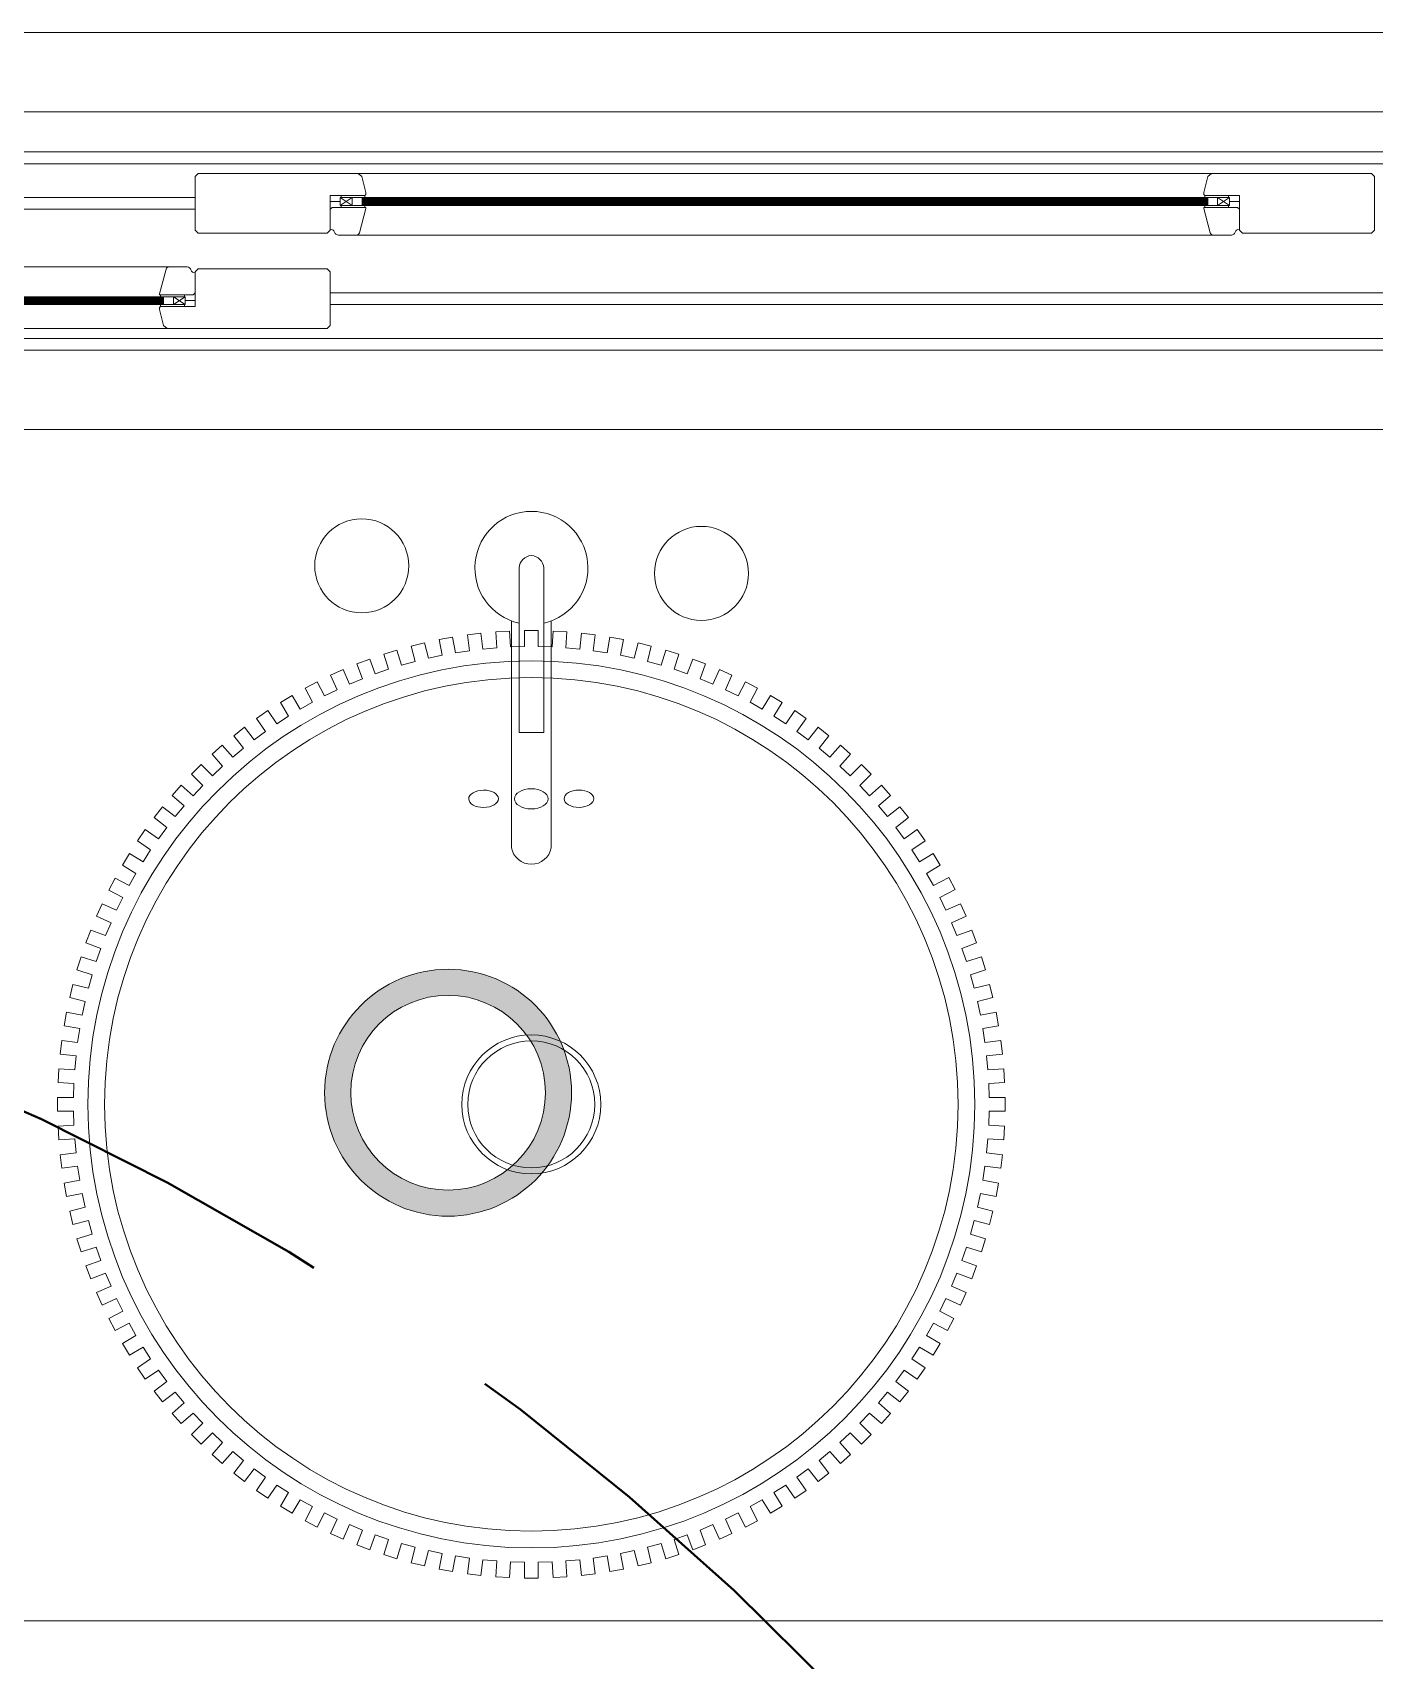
# Model space of a CAD drawing. Header units: metres. Extents: x 14 to 2416, y -346 to 476.
# Drawn here: x 141.311 to 141.987, y -132.748 to -131.928 of the extents above; entities that cross this region are included whole.
import ezdxf

# ---------------------------------------------------------------- set-up
doc = ezdxf.new("R2010")
doc.units = ezdxf.units.M
doc.linetypes.add('0', pattern=[0])
doc.linetypes.add('Dash Style-2', pattern=[0.694425, 0.48607, -0.208355])
doc.layers.get('0').update_dxf_attribs({"linetype": '0', "lineweight": 20})
for name, color, linetype, lineweight in [('A-ANNO-TEXT', 20, 'Continuous', 13), ('A-DOOR', 35, 'Continuous', 5), ('baños', 251, 'Continuous', 0), ('cristales', 131, 'Continuous', 0), ('E Tuberia Emp Piso', 24, 'Dash Style-2', 40), ('MAVA -LUMINARIAS', 1, 'Continuous', 18)]:
    doc.layers.add(name, color=color, linetype=linetype, lineweight=lineweight)
doc.layers.add('MAVA Luminarias', color=1, linetype='Continuous')
doc.styles.get("Standard").update_dxf_attribs({"font": 'arial.ttf', "height": 0.1875})

# ---------------------------------------------------------------- blocks, each defined once
blk = doc.blocks.new('PL BASE 2N NASAS 09')
at = {"layer": 'A-DOOR'}
for p, q in [((166.35758, -5.21173), (169.08757, -5.21172)), ((166.43158, -5.25169), (169.01358, -5.25169)), ((166.43158, -5.27177), (169.01358, -5.27177)), ((166.96358, -5.28427), (166.96508, -5.28277)), ((166.96358, -5.31127), (166.96358, -5.28427)), ((166.96508, -5.28277), (167.04571, -5.28277)), ((167.04571, -5.28277), (167.04757, -5.28422)), ((167.47544, -5.28277), (167.04571, -5.28277)), ((167.04757, -5.28422), (167.04958, -5.29227)), ((167.47358, -5.28422), (167.47158, -5.29227)), ((167.47544, -5.28277), (167.47358, -5.28422)), ((167.55608, -5.28277), (167.47544, -5.28277)), ((167.55758, -5.28427), (167.55608, -5.28277)), ((167.55758, -5.31127), (167.55758, -5.28427)), ((167.04908, -5.29377), (167.03158, -5.29377)), ((167.03158, -5.29377), (167.03158, -5.31127)), ((167.03158, -5.29677), (167.03658, -5.29677)), ((167.03158, -5.29677), (167.03658, -5.29677)), ((167.03658, -5.29477), (167.04258, -5.29877)), ((167.03658, -5.29877), (167.04258, -5.29477)), ((167.04958, -5.29327), (167.04908, -5.29377)), ((167.04958, -5.29227), (167.04958, -5.29327)), ((167.47158, -5.29227), (167.47158, -5.29327)), ((167.47158, -5.29327), (167.47208, -5.29377)), ((167.47208, -5.29377), (167.48958, -5.29377)), ((167.48458, -5.29477), (167.47858, -5.29877)), ((167.48458, -5.29877), (167.47858, -5.29477)), ((167.48958, -5.29677), (167.48458, -5.29677)), ((167.48958, -5.29677), (167.48458, -5.29677)), ((167.48958, -5.29377), (167.48958, -5.31127)), ((166.96508, -5.31277), (166.96358, -5.31127)), ((167.03008, -5.31277), (166.96508, -5.31277)), ((167.03158, -5.31127), (167.03008, -5.31277)), ((167.48958, -5.31127), (167.49108, -5.31277)), ((167.49108, -5.31277), (167.55608, -5.31277)), ((167.55608, -5.31277), (167.55758, -5.31127)), ((167.04481, -5.31377), (167.47634, -5.31377)), ((166.95034, -5.32977), (166.51881, -5.32977)), ((166.96358, -5.33227), (166.96508, -5.33077)), ((166.96358, -5.34977), (166.96358, -5.33227)), ((166.96508, -5.33077), (167.03008, -5.33077)), ((167.03158, -5.33227), (167.03008, -5.33077)), ((167.03158, -5.33227), (167.03158, -5.35927)), ((166.95858, -5.34877), (166.95258, -5.34477)), ((166.95858, -5.34477), (166.95258, -5.34877)), ((166.94558, -5.35027), (166.94608, -5.34977)), ((166.94558, -5.35127), (166.94558, -5.35027)), ((166.94758, -5.35931), (166.94558, -5.35127)), ((166.94608, -5.34977), (166.96358, -5.34977)), ((166.96358, -5.34677), (166.95858, -5.34677)), ((166.96358, -5.34677), (166.95858, -5.34677)), ((166.51971, -5.36077), (166.94944, -5.36077)), ((166.94944, -5.36077), (166.94758, -5.35931)), ((167.03008, -5.36077), (166.94944, -5.36077)), ((167.03158, -5.35927), (167.03008, -5.36077)), ((166.43158, -5.37177), (169.01358, -5.37177)), ((166.35758, -5.41173), (169.08757, -5.41172))]:
    blk.add_line(p, q, dxfattribs=at)
at = {"layer": 'A-DOOR', "color": 8}
for p, q in [((166.43158, -5.27777), (169.01358, -5.27777)), ((166.96358, -5.29477), (166.43158, -5.29477)), ((166.96358, -5.30077), (166.43158, -5.30077)), ((168.41358, -5.34277), (167.03158, -5.34277)), ((168.41358, -5.34877), (167.03158, -5.34877)), ((166.43158, -5.36577), (169.01358, -5.36577))]:
    blk.add_line(p, q, dxfattribs=at)
at = {"layer": 'A-DOOR'}
for points in [[(167.03158, -5.29677), (167.03658, -5.29677), (167.03658, -5.29677), (167.03158, -5.29677)], [(167.48458, -5.29477), (167.03658, -5.29477), (167.03658, -5.29877), (167.48458, -5.29877)], [(167.03658, -5.29477), (167.04258, -5.29477), (167.04258, -5.29877), (167.03658, -5.29877)], [(167.04908, -5.29377), (167.03708, -5.29377), (167.03708, -5.29477), (167.04908, -5.29477)], [(167.04258, -5.29477), (167.04758, -5.29477), (167.04758, -5.29877), (167.04258, -5.29877)], [(167.47208, -5.29377), (167.48408, -5.29377), (167.48408, -5.29477), (167.47208, -5.29477)], [(167.47858, -5.29477), (167.47358, -5.29477), (167.47358, -5.29877), (167.47858, -5.29877)], [(167.48458, -5.29477), (167.47858, -5.29477), (167.47858, -5.29877), (167.48458, -5.29877)], [(167.48958, -5.29677), (167.48458, -5.29677), (167.48458, -5.29677), (167.48958, -5.29677)], [(167.04908, -5.29877), (167.03708, -5.29877), (167.03708, -5.29977), (167.04908, -5.29977)], [(167.47208, -5.29877), (167.48408, -5.29877), (167.48408, -5.29977), (167.47208, -5.29977)], [(166.51058, -5.34877), (166.95858, -5.34877), (166.95858, -5.34477), (166.51058, -5.34477)], [(166.94608, -5.34477), (166.95808, -5.34477), (166.95808, -5.34377), (166.94608, -5.34377)], [(166.95258, -5.34877), (166.94758, -5.34877), (166.94758, -5.34477), (166.95258, -5.34477)], [(166.95858, -5.34877), (166.95258, -5.34877), (166.95258, -5.34477), (166.95858, -5.34477)], [(166.94608, -5.34977), (166.95808, -5.34977), (166.95808, -5.34877), (166.94608, -5.34877)], [(166.96358, -5.34677), (166.95858, -5.34677), (166.95858, -5.34677), (166.96358, -5.34677)]]:
    blk.add_lwpolyline(points, close=True, dxfattribs=at)
at = {"layer": 'A-DOOR', "color": 7}
for points in [[(167.48458, -5.29877), (167.03658, -5.29877), (167.03658, -5.29477), (167.48458, -5.29477)], [(166.51058, -5.34477), (166.95858, -5.34477), (166.95858, -5.34877), (166.51058, -5.34877)]]:
    blk.add_lwpolyline(points, close=True, dxfattribs=at)
at = {"layer": 'A-DOOR'}
for points in [[(167.03372, -5.31227, 0.341999), (167.03179, -5.31077), (167.03158, -5.31044), (167.03158, -5.30077), (167.03258, -5.29977), (167.04958, -5.29977), (167.04958, -5.30027), (167.04626, -5.31266, -0.339454), (167.04481, -5.31377), (167.03566, -5.31377, -0.341999)], [(167.48743, -5.31227, -0.341999), (167.48936, -5.31077), (167.48958, -5.31044), (167.48958, -5.30077), (167.48858, -5.29977), (167.47158, -5.29977), (167.47158, -5.30027), (167.47489, -5.31266, 0.339454), (167.47634, -5.31377), (167.48549, -5.31377, 0.341999)], [(166.96143, -5.33127, 0.341999), (166.96336, -5.33277), (166.96358, -5.3331), (166.96358, -5.34277), (166.96258, -5.34377), (166.94558, -5.34377), (166.94558, -5.34327), (166.94889, -5.33088, -0.339454), (166.95034, -5.32977), (166.95949, -5.32977, -0.341999)]]:
    blk.add_lwpolyline(points, format="xyb", close=True, dxfattribs=at)
at = {"layer": 'baños', "linetype": 'Continuous'}
blk.add_line((167.1391, -5.48141, 0.00005), (167.1391, -5.56428, 0.00043), dxfattribs=at)
at = {"layer": 'baños'}
for p, q in [((167.09322, -5.51629), (167.08646, -5.51753)), ((167.08646, -5.51753), (167.09322, -5.51629)), ((167.08646, -5.51753), (167.08791, -5.52541)), ((167.08791, -5.52541), (167.08646, -5.51753)), ((167.09466, -5.52417), (167.09322, -5.51629)), ((167.09322, -5.51629), (167.09466, -5.52417)), ((167.1075, -5.51433), (167.10068, -5.51515)), ((167.10068, -5.51515), (167.1075, -5.51433)), ((167.10068, -5.51515), (167.10165, -5.52311)), ((167.10165, -5.52311), (167.10068, -5.51515)), ((167.10847, -5.52228), (167.1075, -5.51433)), ((167.1075, -5.51433), (167.10847, -5.52228)), ((167.12188, -5.51323), (167.11502, -5.51364)), ((167.11502, -5.51364), (167.12188, -5.51323)), ((167.11502, -5.51364), (167.1155, -5.52164)), ((167.1155, -5.52164), (167.11502, -5.51364)), ((167.12236, -5.52122), (167.12188, -5.51323)), ((167.12188, -5.51323), (167.12236, -5.52122)), ((167.13629, -5.513), (167.12942, -5.513)), ((167.12942, -5.513), (167.12942, -5.52101)), ((167.12942, -5.52101), (167.12942, -5.513)), ((167.12942, -5.513), (167.13629, -5.513)), ((167.13629, -5.52101), (167.13629, -5.513)), ((167.13629, -5.513), (167.13629, -5.52101)), ((167.14384, -5.51323), (167.14335, -5.52122)), ((167.14335, -5.52122), (167.14384, -5.51323)), ((167.15069, -5.51364), (167.14384, -5.51323)), ((167.14384, -5.51323), (167.15069, -5.51364)), ((167.15021, -5.52164), (167.15069, -5.51364)), ((167.15069, -5.51364), (167.15021, -5.52164)), ((167.15821, -5.51433), (167.15725, -5.52228)), ((167.15725, -5.52228), (167.15821, -5.51433)), ((167.16503, -5.51515), (167.15821, -5.51433)), ((167.15821, -5.51433), (167.16503, -5.51515)), ((167.16406, -5.52311), (167.16503, -5.51515)), ((167.16503, -5.51515), (167.16406, -5.52311)), ((167.17249, -5.51629), (167.17105, -5.52417)), ((167.17105, -5.52417), (167.17249, -5.51629)), ((167.17925, -5.51753), (167.17249, -5.51629)), ((167.17249, -5.51629), (167.17925, -5.51753)), ((167.1778, -5.52541), (167.17925, -5.51753)), ((167.17925, -5.51753), (167.1778, -5.52541)), ((167.06514, -5.52278), (167.05859, -5.52483)), ((167.05859, -5.52483), (167.06514, -5.52278)), ((167.05859, -5.52483), (167.06097, -5.53247)), ((167.06097, -5.53247), (167.05859, -5.52483)), ((167.06752, -5.53043), (167.06514, -5.52278)), ((167.06514, -5.52278), (167.06752, -5.53043)), ((167.07908, -5.51911), (167.07241, -5.52075)), ((167.07241, -5.52075), (167.07908, -5.51911)), ((167.07241, -5.52075), (167.07433, -5.52853)), ((167.07433, -5.52853), (167.07241, -5.52075)), ((167.081, -5.52689), (167.07908, -5.51911)), ((167.07908, -5.51911), (167.081, -5.52689)), ((167.08791, -5.52541), (167.081, -5.52689)), ((167.081, -5.52689), (167.08791, -5.52541)), ((167.10165, -5.52311), (167.09466, -5.52417)), ((167.09466, -5.52417), (167.10165, -5.52311)), ((167.1155, -5.52164), (167.10847, -5.52228)), ((167.10847, -5.52228), (167.1155, -5.52164)), ((167.12942, -5.52101), (167.12236, -5.52122)), ((167.12236, -5.52122), (167.12942, -5.52101)), ((167.14335, -5.52122), (167.13629, -5.52101)), ((167.13629, -5.52101), (167.14335, -5.52122)), ((167.15725, -5.52228), (167.15021, -5.52164)), ((167.15021, -5.52164), (167.15725, -5.52228)), ((167.17105, -5.52417), (167.16406, -5.52311)), ((167.16406, -5.52311), (167.17105, -5.52417)), ((167.18471, -5.52689), (167.1778, -5.52541)), ((167.1778, -5.52541), (167.18471, -5.52689)), ((167.18663, -5.51911), (167.18471, -5.52689)), ((167.18471, -5.52689), (167.18663, -5.51911)), ((167.1933, -5.52075), (167.18663, -5.51911)), ((167.18663, -5.51911), (167.1933, -5.52075)), ((167.19138, -5.52853), (167.1933, -5.52075)), ((167.1933, -5.52075), (167.19138, -5.52853)), ((167.20057, -5.52278), (167.19819, -5.53043)), ((167.19819, -5.53043), (167.20057, -5.52278)), ((167.20713, -5.52483), (167.20057, -5.52278)), ((167.20057, -5.52278), (167.20713, -5.52483)), ((167.20474, -5.53247), (167.20713, -5.52483)), ((167.20713, -5.52483), (167.20474, -5.53247)), ((167.03805, -5.53261), (167.03179, -5.53543)), ((167.03179, -5.53543), (167.03805, -5.53261)), ((167.04134, -5.53992), (167.03805, -5.53261)), ((167.03805, -5.53261), (167.04134, -5.53992)), ((167.05145, -5.52729), (167.04503, -5.52972)), ((167.04503, -5.52972), (167.05145, -5.52729)), ((167.04503, -5.52972), (167.04787, -5.53721)), ((167.04787, -5.53721), (167.04503, -5.52972)), ((167.05429, -5.53478), (167.05145, -5.52729)), ((167.05145, -5.52729), (167.05429, -5.53478)), ((167.06097, -5.53247), (167.05429, -5.53478)), ((167.05429, -5.53478), (167.06097, -5.53247)), ((167.07433, -5.52853), (167.06752, -5.53043)), ((167.06752, -5.53043), (167.07433, -5.52853)), ((167.19819, -5.53043), (167.19138, -5.52853)), ((167.19138, -5.52853), (167.19819, -5.53043)), ((167.21142, -5.53478), (167.20474, -5.53247)), ((167.20474, -5.53247), (167.21142, -5.53478)), ((167.21426, -5.52729), (167.21142, -5.53478)), ((167.21142, -5.53478), (167.21426, -5.52729)), ((167.22068, -5.52972), (167.21426, -5.52729)), ((167.21426, -5.52729), (167.22068, -5.52972)), ((167.21784, -5.53721), (167.22068, -5.52972)), ((167.22068, -5.52972), (167.21784, -5.53721)), ((167.22766, -5.53261), (167.22437, -5.53992)), ((167.22437, -5.53992), (167.22766, -5.53261)), ((167.23392, -5.53543), (167.22766, -5.53261)), ((167.22766, -5.53261), (167.23392, -5.53543)), ((167.025, -5.53874), (167.01892, -5.54193)), ((167.01892, -5.54193), (167.025, -5.53874)), ((167.01892, -5.54193), (167.02264, -5.54902)), ((167.02264, -5.54902), (167.01892, -5.54193)), ((167.02872, -5.54583), (167.025, -5.53874)), ((167.025, -5.53874), (167.02872, -5.54583)), ((167.03508, -5.54274), (167.02872, -5.54583)), ((167.02872, -5.54583), (167.03508, -5.54274)), ((167.03179, -5.53543), (167.03508, -5.54274)), ((167.03508, -5.54274), (167.03179, -5.53543)), ((167.04787, -5.53721), (167.04134, -5.53992)), ((167.04134, -5.53992), (167.04787, -5.53721)), ((167.22437, -5.53992), (167.21784, -5.53721)), ((167.21784, -5.53721), (167.22437, -5.53992)), ((167.23063, -5.54274), (167.23392, -5.53543)), ((167.23392, -5.53543), (167.23063, -5.54274)), ((167.23699, -5.54583), (167.23063, -5.54274)), ((167.23063, -5.54274), (167.23699, -5.54583)), ((167.24071, -5.53874), (167.23699, -5.54583)), ((167.23699, -5.54583), (167.24071, -5.53874)), ((167.24679, -5.54193), (167.24071, -5.53874)), ((167.24071, -5.53874), (167.24679, -5.54193)), ((167.24307, -5.54902), (167.24679, -5.54193)), ((167.24679, -5.54193), (167.24307, -5.54902)), ((167.01234, -5.54564), (167.00647, -5.54919)), ((167.00647, -5.54919), (167.01234, -5.54564)), ((167.00647, -5.54919), (167.01061, -5.55605)), ((167.01061, -5.55605), (167.00647, -5.54919)), ((167.01649, -5.55249), (167.01234, -5.54564)), ((167.01234, -5.54564), (167.01649, -5.55249)), ((167.02264, -5.54902), (167.01649, -5.55249)), ((167.01649, -5.55249), (167.02264, -5.54902)), ((167.24922, -5.55249), (167.24307, -5.54902)), ((167.24307, -5.54902), (167.24922, -5.55249)), ((167.25337, -5.54564), (167.24922, -5.55249)), ((167.24922, -5.55249), (167.25337, -5.54564)), ((167.25925, -5.54919), (167.25337, -5.54564)), ((167.25337, -5.54564), (167.25925, -5.54919)), ((167.2551, -5.55605), (167.25925, -5.54919)), ((167.25925, -5.54919), (167.2551, -5.55605)), ((167.00013, -5.55329), (166.99447, -5.55719)), ((166.99447, -5.55719), (167.00013, -5.55329)), ((166.99447, -5.55719), (166.99903, -5.56378)), ((166.99903, -5.56378), (166.99447, -5.55719)), ((167.00468, -5.55988), (167.00013, -5.55329)), ((167.00013, -5.55329), (167.00468, -5.55988)), ((167.01061, -5.55605), (167.00468, -5.55988)), ((167.00468, -5.55988), (167.01061, -5.55605)), ((167.26104, -5.55988), (167.2551, -5.55605)), ((167.2551, -5.55605), (167.26104, -5.55988)), ((167.26559, -5.55329), (167.26104, -5.55988)), ((167.26104, -5.55988), (167.26559, -5.55329)), ((167.27124, -5.55719), (167.26559, -5.55329)), ((167.26559, -5.55329), (167.27124, -5.55719)), ((167.26669, -5.56378), (167.27124, -5.55719)), ((167.27124, -5.55719), (167.26669, -5.56378)), ((166.98839, -5.56167), (166.98299, -5.5659)), ((166.98299, -5.5659), (166.98839, -5.56167)), ((166.98299, -5.5659), (166.98793, -5.57221)), ((166.98793, -5.57221), (166.98299, -5.5659)), ((166.99333, -5.56797), (166.98839, -5.56167)), ((166.98839, -5.56167), (166.99333, -5.56797)), ((166.99903, -5.56378), (166.99333, -5.56797)), ((166.99333, -5.56797), (166.99903, -5.56378)), ((167.27238, -5.56797), (167.26669, -5.56378)), ((167.26669, -5.56378), (167.27238, -5.56797)), ((167.27732, -5.56167), (167.27238, -5.56797)), ((167.27238, -5.56797), (167.27732, -5.56167)), ((167.28272, -5.5659), (167.27732, -5.56167)), ((167.27732, -5.56167), (167.28272, -5.5659)), ((167.27778, -5.57221), (167.28272, -5.5659)), ((167.28272, -5.5659), (167.27778, -5.57221)), ((166.97719, -5.57073), (166.97205, -5.57529)), ((166.97205, -5.57529), (166.97719, -5.57073)), ((166.97205, -5.57529), (166.97736, -5.58128)), ((166.97736, -5.58128), (166.97205, -5.57529)), ((166.9825, -5.57673), (166.97719, -5.57073)), ((166.97719, -5.57073), (166.9825, -5.57673)), ((166.98793, -5.57221), (166.9825, -5.57673)), ((166.9825, -5.57673), (166.98793, -5.57221)), ((167.28321, -5.57673), (167.27778, -5.57221)), ((167.27778, -5.57221), (167.28321, -5.57673)), ((167.28853, -5.57073), (167.28321, -5.57673)), ((167.28321, -5.57673), (167.28853, -5.57073)), ((167.28835, -5.58128), (167.29367, -5.57529)), ((167.29367, -5.57529), (167.28835, -5.58128)), ((167.29367, -5.57529), (167.28853, -5.57073)), ((167.28853, -5.57073), (167.29367, -5.57529)), ((166.96655, -5.58046), (166.96169, -5.58532)), ((166.96169, -5.58532), (166.96655, -5.58046)), ((166.97221, -5.58613), (166.96655, -5.58046)), ((166.96655, -5.58046), (166.97221, -5.58613)), ((166.97736, -5.58128), (166.97221, -5.58613)), ((166.97221, -5.58613), (166.97736, -5.58128)), ((167.2935, -5.58613), (167.28835, -5.58128)), ((167.28835, -5.58128), (167.2935, -5.58613)), ((167.29916, -5.58046), (167.2935, -5.58613)), ((167.2935, -5.58613), (167.29916, -5.58046)), ((167.30402, -5.58532), (167.29916, -5.58046)), ((167.29916, -5.58046), (167.30402, -5.58532)), ((166.95652, -5.59082), (166.95196, -5.59596)), ((166.95196, -5.59596), (166.95652, -5.59082)), ((166.96251, -5.59613), (166.95652, -5.59082)), ((166.95652, -5.59082), (166.96251, -5.59613)), ((166.96169, -5.58532), (166.96736, -5.59098)), ((166.96736, -5.59098), (166.96169, -5.58532)), ((166.96736, -5.59098), (166.96251, -5.59613)), ((166.96251, -5.59613), (166.96736, -5.59098)), ((167.29835, -5.59098), (167.30402, -5.58532)), ((167.30402, -5.58532), (167.29835, -5.59098)), ((167.3032, -5.59613), (167.29835, -5.59098)), ((167.29835, -5.59098), (167.3032, -5.59613)), ((167.30919, -5.59082), (167.3032, -5.59613)), ((167.3032, -5.59613), (167.30919, -5.59082)), ((167.31375, -5.59596), (167.30919, -5.59082)), ((167.30919, -5.59082), (167.31375, -5.59596)), ((166.95196, -5.59596), (166.95796, -5.60127)), ((166.95796, -5.60127), (166.95196, -5.59596)), ((167.30775, -5.60127), (167.31375, -5.59596)), ((167.31375, -5.59596), (167.30775, -5.60127)), ((166.94713, -5.60176), (166.94289, -5.60716)), ((166.94289, -5.60716), (166.94713, -5.60176)), ((166.94289, -5.60716), (166.9492, -5.6121)), ((166.9492, -5.6121), (166.94289, -5.60716)), ((166.95344, -5.6067), (166.94713, -5.60176)), ((166.94713, -5.60176), (166.95344, -5.6067)), ((166.95796, -5.60127), (166.95344, -5.6067)), ((166.95344, -5.6067), (166.95796, -5.60127)), ((167.31228, -5.6067), (167.30775, -5.60127)), ((167.30775, -5.60127), (167.31228, -5.6067)), ((167.31858, -5.60176), (167.31228, -5.6067)), ((167.31228, -5.6067), (167.31858, -5.60176)), ((167.31651, -5.6121), (167.32282, -5.60716)), ((167.32282, -5.60716), (167.31651, -5.6121)), ((167.32282, -5.60716), (167.31858, -5.60176)), ((167.31858, -5.60176), (167.32282, -5.60716)), ((166.93842, -5.61325), (166.93452, -5.6189)), ((166.93452, -5.6189), (166.93842, -5.61325)), ((166.94501, -5.6178), (166.93842, -5.61325)), ((166.93842, -5.61325), (166.94501, -5.6178)), ((166.9492, -5.6121), (166.94501, -5.6178)), ((166.94501, -5.6178), (166.9492, -5.6121)), ((167.3207, -5.6178), (167.31651, -5.6121)), ((167.31651, -5.6121), (167.3207, -5.6178)), ((167.32729, -5.61325), (167.3207, -5.6178)), ((167.3207, -5.6178), (167.32729, -5.61325)), ((167.33119, -5.6189), (167.32729, -5.61325)), ((167.32729, -5.61325), (167.33119, -5.6189)), ((166.93042, -5.62524), (166.92687, -5.63111)), ((166.92687, -5.63111), (166.93042, -5.62524)), ((166.93728, -5.62938), (166.93042, -5.62524)), ((166.93042, -5.62524), (166.93728, -5.62938)), ((166.93452, -5.6189), (166.94111, -5.62345)), ((166.94111, -5.62345), (166.93452, -5.6189)), ((166.94111, -5.62345), (166.93728, -5.62938)), ((166.93728, -5.62938), (166.94111, -5.62345)), ((167.3246, -5.62345), (167.33119, -5.6189)), ((167.33119, -5.6189), (167.3246, -5.62345)), ((167.32844, -5.62938), (167.3246, -5.62345)), ((167.3246, -5.62345), (167.32844, -5.62938)), ((167.33529, -5.62524), (167.32844, -5.62938)), ((167.32844, -5.62938), (167.33529, -5.62524)), ((167.33885, -5.63111), (167.33529, -5.62524)), ((167.33529, -5.62524), (167.33885, -5.63111)), ((166.92687, -5.63111), (166.93372, -5.63526)), ((166.93372, -5.63526), (166.92687, -5.63111)), ((167.33199, -5.63526), (167.33885, -5.63111)), ((167.33885, -5.63111), (167.33199, -5.63526)), ((166.92316, -5.63769), (166.91997, -5.64377)), ((166.91997, -5.64377), (166.92316, -5.63769)), ((166.93025, -5.64141), (166.92316, -5.63769)), ((166.92316, -5.63769), (166.93025, -5.64141)), ((166.93372, -5.63526), (166.93025, -5.64141)), ((166.93025, -5.64141), (166.93372, -5.63526)), ((167.33546, -5.64141), (167.33199, -5.63526)), ((167.33199, -5.63526), (167.33546, -5.64141)), ((167.34321, -5.63735), (167.33546, -5.64141)), ((167.33546, -5.64141), (167.34321, -5.63735)), ((167.3464, -5.64343), (167.34321, -5.63735)), ((167.34321, -5.63735), (167.3464, -5.64343)), ((166.91997, -5.64377), (166.92706, -5.64749)), ((166.92706, -5.64749), (166.91997, -5.64377)), ((166.92706, -5.64749), (166.92397, -5.65385)), ((166.92397, -5.65385), (166.92706, -5.64749)), ((167.33865, -5.64749), (167.3464, -5.64343)), ((167.3464, -5.64343), (167.33865, -5.64749)), ((167.34175, -5.65385), (167.33865, -5.64749)), ((167.33865, -5.64749), (167.34175, -5.65385)), ((166.91666, -5.65056), (166.91384, -5.65682)), ((166.91384, -5.65682), (166.91666, -5.65056)), ((166.91384, -5.65682), (166.92115, -5.66011)), ((166.92115, -5.66011), (166.91384, -5.65682)), ((166.92397, -5.65385), (166.91666, -5.65056)), ((166.91666, -5.65056), (166.92397, -5.65385)), ((167.34905, -5.65056), (167.34175, -5.65385)), ((167.34175, -5.65385), (167.34905, -5.65056)), ((167.34456, -5.66011), (167.35187, -5.65682)), ((167.35187, -5.65682), (167.34456, -5.66011)), ((167.35187, -5.65682), (167.34905, -5.65056)), ((167.34905, -5.65056), (167.35187, -5.65682)), ((166.91095, -5.6638), (166.90852, -5.67022)), ((166.90852, -5.67022), (166.91095, -5.6638)), ((166.91844, -5.66664), (166.91095, -5.6638)), ((166.91095, -5.6638), (166.91844, -5.66664)), ((166.92115, -5.66011), (166.91844, -5.66664)), ((166.91844, -5.66664), (166.92115, -5.66011)), ((167.34727, -5.66664), (167.34456, -5.66011)), ((167.34456, -5.66011), (167.34727, -5.66664)), ((167.35476, -5.6638), (167.34727, -5.66664)), ((167.34727, -5.66664), (167.35476, -5.6638)), ((167.35719, -5.67022), (167.35476, -5.6638)), ((167.35476, -5.6638), (167.35719, -5.67022)), ((166.90852, -5.67022), (166.91601, -5.67306)), ((166.91601, -5.67306), (166.90852, -5.67022)), ((166.91601, -5.67306), (166.9137, -5.67974)), ((166.9137, -5.67974), (166.91601, -5.67306)), ((167.3497, -5.67306), (167.35719, -5.67022)), ((167.35719, -5.67022), (167.3497, -5.67306)), ((167.35201, -5.67974), (167.3497, -5.67306)), ((167.3497, -5.67306), (167.35201, -5.67974)), ((166.90605, -5.67736), (166.90401, -5.68391)), ((166.90401, -5.68391), (166.90605, -5.67736)), ((166.9137, -5.67974), (166.90605, -5.67736)), ((166.90605, -5.67736), (166.9137, -5.67974)), ((167.35966, -5.67736), (167.35201, -5.67974)), ((167.35201, -5.67974), (167.35966, -5.67736)), ((167.3617, -5.68391), (167.35966, -5.67736)), ((167.35966, -5.67736), (167.3617, -5.68391)), ((166.90401, -5.68391), (166.91166, -5.6863)), ((166.91166, -5.6863), (166.90401, -5.68391)), ((166.91166, -5.6863), (166.90976, -5.6931)), ((166.90976, -5.6931), (166.91166, -5.6863)), ((167.35405, -5.6863), (167.3617, -5.68391)), ((167.3617, -5.68391), (167.35405, -5.6863)), ((167.35595, -5.6931), (167.35405, -5.6863)), ((167.35405, -5.6863), (167.35595, -5.6931)), ((166.90198, -5.69119), (166.90034, -5.69785)), ((166.90034, -5.69785), (166.90198, -5.69119)), ((166.90034, -5.69785), (166.90812, -5.69977)), ((166.90812, -5.69977), (166.90034, -5.69785)), ((166.90976, -5.6931), (166.90198, -5.69119)), ((166.90198, -5.69119), (166.90976, -5.6931)), ((167.36373, -5.69119), (167.35595, -5.6931)), ((167.35595, -5.6931), (167.36373, -5.69119)), ((167.35759, -5.69977), (167.36537, -5.69785)), ((167.36537, -5.69785), (167.35759, -5.69977)), ((167.36537, -5.69785), (167.36373, -5.69119)), ((167.36373, -5.69119), (167.36537, -5.69785)), ((166.89876, -5.70524), (166.89752, -5.71199)), ((166.89752, -5.71199), (166.89876, -5.70524)), ((166.90664, -5.70668), (166.89876, -5.70524)), ((166.89876, -5.70524), (166.90664, -5.70668)), ((166.90812, -5.69977), (166.90664, -5.70668)), ((166.90664, -5.70668), (166.90812, -5.69977)), ((167.35908, -5.70668), (167.35759, -5.69977)), ((167.35759, -5.69977), (167.35908, -5.70668)), ((167.36696, -5.70524), (167.35908, -5.70668)), ((167.35908, -5.70668), (167.36696, -5.70524)), ((167.36819, -5.71199), (167.36696, -5.70524)), ((167.36696, -5.70524), (167.36819, -5.71199)), ((166.89752, -5.71199), (166.9054, -5.71343)), ((166.9054, -5.71343), (166.89752, -5.71199)), ((166.9054, -5.71343), (166.90434, -5.72042)), ((166.90434, -5.72042), (166.9054, -5.71343)), ((167.36031, -5.71343), (167.36819, -5.71199)), ((167.36819, -5.71199), (167.36031, -5.71343)), ((167.36138, -5.72042), (167.36031, -5.71343)), ((167.36031, -5.71343), (167.36138, -5.72042)), ((166.89638, -5.71945), (166.89555, -5.72627)), ((166.89555, -5.72627), (166.89638, -5.71945)), ((166.90434, -5.72042), (166.89638, -5.71945)), ((166.89638, -5.71945), (166.90434, -5.72042)), ((167.36933, -5.71945), (167.36138, -5.72042)), ((167.36138, -5.72042), (167.36933, -5.71945)), ((167.37016, -5.72627), (167.36933, -5.71945)), ((167.36933, -5.71945), (167.37016, -5.72627)), ((166.89555, -5.72627), (166.90351, -5.72724)), ((166.90351, -5.72724), (166.89555, -5.72627)), ((166.90351, -5.72724), (166.90287, -5.73428)), ((166.90287, -5.73428), (166.90351, -5.72724)), ((167.3622, -5.72724), (167.37016, -5.72627)), ((167.37016, -5.72627), (167.3622, -5.72724)), ((167.36284, -5.73428), (167.3622, -5.72724)), ((167.3622, -5.72724), (167.36284, -5.73428)), ((166.89487, -5.73379), (166.89446, -5.74065)), ((166.89446, -5.74065), (166.89487, -5.73379)), ((166.90287, -5.73428), (166.89487, -5.73379)), ((166.89487, -5.73379), (166.90287, -5.73428)), ((167.37084, -5.73379), (167.36284, -5.73428)), ((167.36284, -5.73428), (167.37084, -5.73379)), ((167.37126, -5.74065), (167.37084, -5.73379)), ((167.37084, -5.73379), (167.37126, -5.74065)), ((166.90224, -5.74819), (166.89423, -5.74819)), ((166.89423, -5.74819), (166.89423, -5.75506)), ((166.89423, -5.75506), (166.89423, -5.74819)), ((166.89423, -5.74819), (166.90224, -5.74819)), ((166.89446, -5.74065), (166.90245, -5.74113)), ((166.90245, -5.74113), (166.89446, -5.74065)), ((166.90245, -5.74113), (166.90224, -5.74819)), ((166.90224, -5.74819), (166.90245, -5.74113)), ((167.36326, -5.74113), (167.37126, -5.74065)), ((167.37126, -5.74065), (167.36326, -5.74113)), ((167.36347, -5.74819), (167.36326, -5.74113)), ((167.36326, -5.74113), (167.36347, -5.74819)), ((167.37148, -5.74819), (167.36347, -5.74819)), ((167.36347, -5.74819), (167.37148, -5.74819)), ((167.37148, -5.75506), (167.37148, -5.74819)), ((167.37148, -5.74819), (167.37148, -5.75506)), ((166.89423, -5.75506), (166.90224, -5.75506)), ((166.90224, -5.75506), (166.89423, -5.75506)), ((166.90224, -5.75506), (166.90245, -5.76212)), ((166.90245, -5.76212), (166.90224, -5.75506)), ((167.36326, -5.76212), (167.36347, -5.75506)), ((167.36347, -5.75506), (167.36326, -5.76212)), ((167.36347, -5.75506), (167.37148, -5.75506)), ((167.37148, -5.75506), (167.36347, -5.75506)), ((166.90245, -5.76212), (166.89446, -5.76261)), ((166.89446, -5.76261), (166.90245, -5.76212)), ((166.89446, -5.76261), (166.89487, -5.76946)), ((166.89487, -5.76946), (166.89446, -5.76261)), ((167.37126, -5.76261), (167.36326, -5.76212)), ((167.36326, -5.76212), (167.37126, -5.76261)), ((167.37084, -5.76946), (167.37126, -5.76261)), ((167.37126, -5.76261), (167.37084, -5.76946)), ((166.89487, -5.76946), (166.90287, -5.76898)), ((166.90287, -5.76898), (166.89487, -5.76946)), ((166.90287, -5.76898), (166.90351, -5.77602)), ((166.90351, -5.77602), (166.90287, -5.76898)), ((167.3622, -5.77602), (167.36284, -5.76898)), ((167.36284, -5.76898), (167.3622, -5.77602)), ((167.36284, -5.76898), (167.37084, -5.76946)), ((167.37084, -5.76946), (167.36284, -5.76898)), ((166.90351, -5.77602), (166.89555, -5.77698)), ((166.89555, -5.77698), (166.90351, -5.77602)), ((166.89555, -5.77698), (166.89638, -5.7838)), ((166.89638, -5.7838), (166.89555, -5.77698)), ((167.37016, -5.77698), (167.3622, -5.77602)), ((167.3622, -5.77602), (167.37016, -5.77698)), ((167.36933, -5.7838), (167.37016, -5.77698)), ((167.37016, -5.77698), (167.36933, -5.7838)), ((166.89638, -5.7838), (166.90434, -5.78283)), ((166.90434, -5.78283), (166.89638, -5.7838)), ((166.90434, -5.78283), (166.9054, -5.78982)), ((166.9054, -5.78982), (166.90434, -5.78283)), ((167.36031, -5.78982), (167.36138, -5.78283)), ((167.36138, -5.78283), (167.36031, -5.78982)), ((167.36138, -5.78283), (167.36933, -5.7838)), ((167.36933, -5.7838), (167.36138, -5.78283)), ((166.9054, -5.78982), (166.89752, -5.79126)), ((166.89752, -5.79126), (166.9054, -5.78982)), ((166.89752, -5.79126), (166.89876, -5.79802)), ((166.89876, -5.79802), (166.89752, -5.79126)), ((166.89876, -5.79802), (166.90664, -5.79657)), ((166.90664, -5.79657), (166.89876, -5.79802)), ((166.90664, -5.79657), (166.90812, -5.80348)), ((166.90812, -5.80348), (166.90664, -5.79657)), ((167.35759, -5.80348), (167.35908, -5.79657)), ((167.35908, -5.79657), (167.35759, -5.80348)), ((167.35908, -5.79657), (167.36696, -5.79802)), ((167.36696, -5.79802), (167.35908, -5.79657)), ((167.36819, -5.79126), (167.36031, -5.78982)), ((167.36031, -5.78982), (167.36819, -5.79126)), ((167.36696, -5.79802), (167.36819, -5.79126)), ((167.36819, -5.79126), (167.36696, -5.79802)), ((166.90812, -5.80348), (166.90034, -5.8054)), ((166.90034, -5.8054), (166.90812, -5.80348)), ((166.90034, -5.8054), (166.90198, -5.81207)), ((166.90198, -5.81207), (166.90034, -5.8054)), ((167.36537, -5.8054), (167.35759, -5.80348)), ((167.35759, -5.80348), (167.36537, -5.8054)), ((167.36373, -5.81207), (167.36537, -5.8054)), ((167.36537, -5.8054), (167.36373, -5.81207)), ((166.90198, -5.81207), (166.90976, -5.81015)), ((166.90976, -5.81015), (166.90198, -5.81207)), ((166.90976, -5.81015), (166.91166, -5.81696)), ((166.91166, -5.81696), (166.90976, -5.81015)), ((167.35405, -5.81696), (167.35595, -5.81015)), ((167.35595, -5.81015), (167.35405, -5.81696)), ((167.35595, -5.81015), (167.36373, -5.81207)), ((167.36373, -5.81207), (167.35595, -5.81015)), ((166.91166, -5.81696), (166.90401, -5.81934)), ((166.90401, -5.81934), (166.91166, -5.81696)), ((166.90401, -5.81934), (166.90605, -5.8259)), ((166.90605, -5.8259), (166.90401, -5.81934)), ((167.3617, -5.81934), (167.35405, -5.81696)), ((167.35405, -5.81696), (167.3617, -5.81934)), ((167.35966, -5.8259), (167.3617, -5.81934)), ((167.3617, -5.81934), (167.35966, -5.8259)), ((166.90605, -5.8259), (166.9137, -5.82351)), ((166.9137, -5.82351), (166.90605, -5.8259)), ((166.91601, -5.83019), (166.90852, -5.83303)), ((166.90852, -5.83303), (166.91601, -5.83019)), ((166.9137, -5.82351), (166.91601, -5.83019)), ((166.91601, -5.83019), (166.9137, -5.82351)), ((167.3497, -5.83019), (167.35201, -5.82351)), ((167.35201, -5.82351), (167.3497, -5.83019)), ((167.35719, -5.83303), (167.3497, -5.83019)), ((167.3497, -5.83019), (167.35719, -5.83303)), ((167.35201, -5.82351), (167.35966, -5.8259)), ((167.35966, -5.8259), (167.35201, -5.82351)), ((166.90852, -5.83303), (166.91095, -5.83946)), ((166.91095, -5.83946), (166.90852, -5.83303)), ((166.91095, -5.83946), (166.91844, -5.83661)), ((166.91844, -5.83661), (166.91095, -5.83946)), ((166.91844, -5.83661), (166.92115, -5.84314)), ((166.92115, -5.84314), (166.91844, -5.83661)), ((167.34456, -5.84314), (167.34727, -5.83661)), ((167.34727, -5.83661), (167.34456, -5.84314)), ((167.34727, -5.83661), (167.35476, -5.83946)), ((167.35476, -5.83946), (167.34727, -5.83661)), ((167.35476, -5.83946), (167.35719, -5.83303)), ((167.35719, -5.83303), (167.35476, -5.83946)), ((166.92115, -5.84314), (166.91384, -5.84643)), ((166.91384, -5.84643), (166.92115, -5.84314)), ((166.91384, -5.84643), (166.91666, -5.85269)), ((166.91666, -5.85269), (166.91384, -5.84643)), ((167.35187, -5.84643), (167.34456, -5.84314)), ((167.34456, -5.84314), (167.35187, -5.84643)), ((167.34905, -5.85269), (167.35187, -5.84643)), ((167.35187, -5.84643), (167.34905, -5.85269)), ((166.91666, -5.85269), (166.92397, -5.84941)), ((166.92397, -5.84941), (166.91666, -5.85269)), ((166.92397, -5.84941), (166.92706, -5.85576)), ((166.92706, -5.85576), (166.92397, -5.84941)), ((167.33865, -5.85576), (167.34175, -5.84941)), ((167.34175, -5.84941), (167.33865, -5.85576)), ((167.34175, -5.84941), (167.34905, -5.85269)), ((167.34905, -5.85269), (167.34175, -5.84941)), ((166.92706, -5.85576), (166.91997, -5.85948)), ((166.91997, -5.85948), (166.92706, -5.85576)), ((166.91997, -5.85948), (166.92316, -5.86556)), ((166.92316, -5.86556), (166.91997, -5.85948)), ((166.92316, -5.86556), (166.93025, -5.86184)), ((166.93025, -5.86184), (166.92316, -5.86556)), ((166.93025, -5.86184), (166.93372, -5.86799)), ((166.93372, -5.86799), (166.93025, -5.86184)), ((167.33199, -5.86799), (167.33546, -5.86184)), ((167.33546, -5.86184), (167.33199, -5.86799)), ((167.33546, -5.86184), (167.34255, -5.86556)), ((167.34255, -5.86556), (167.33546, -5.86184)), ((167.34575, -5.85948), (167.33865, -5.85576)), ((167.33865, -5.85576), (167.34575, -5.85948)), ((167.34255, -5.86556), (167.34575, -5.85948)), ((167.34575, -5.85948), (167.34255, -5.86556)), ((166.93372, -5.86799), (166.92687, -5.87214)), ((166.92687, -5.87214), (166.93372, -5.86799)), ((167.33885, -5.87214), (167.33199, -5.86799)), ((167.33199, -5.86799), (167.33885, -5.87214)), ((166.92687, -5.87214), (166.93042, -5.87802)), ((166.93042, -5.87802), (166.92687, -5.87214)), ((166.93042, -5.87802), (166.93728, -5.87387)), ((166.93728, -5.87387), (166.93042, -5.87802)), ((166.93728, -5.87387), (166.94111, -5.87981)), ((166.94111, -5.87981), (166.93728, -5.87387)), ((167.3246, -5.87981), (167.32844, -5.87387)), ((167.32844, -5.87387), (167.3246, -5.87981)), ((167.32844, -5.87387), (167.33529, -5.87802)), ((167.33529, -5.87802), (167.32844, -5.87387)), ((167.33529, -5.87802), (167.33885, -5.87214)), ((167.33885, -5.87214), (167.33529, -5.87802)), ((166.94111, -5.87981), (166.93452, -5.88436)), ((166.93452, -5.88436), (166.94111, -5.87981)), ((166.93452, -5.88436), (166.93842, -5.89001)), ((166.93842, -5.89001), (166.93452, -5.88436)), ((166.93842, -5.89001), (166.94501, -5.88546)), ((166.94501, -5.88546), (166.93842, -5.89001)), ((166.94501, -5.88546), (166.9492, -5.89115)), ((166.9492, -5.89115), (166.94501, -5.88546)), ((167.31651, -5.89115), (167.3207, -5.88546)), ((167.3207, -5.88546), (167.31651, -5.89115)), ((167.3207, -5.88546), (167.32729, -5.89001)), ((167.32729, -5.89001), (167.3207, -5.88546)), ((167.33119, -5.88436), (167.3246, -5.87981)), ((167.3246, -5.87981), (167.33119, -5.88436)), ((167.32729, -5.89001), (167.33119, -5.88436)), ((167.33119, -5.88436), (167.32729, -5.89001)), ((166.9492, -5.89115), (166.94289, -5.89609)), ((166.94289, -5.89609), (166.9492, -5.89115)), ((167.32282, -5.89609), (167.31651, -5.89115)), ((167.31651, -5.89115), (167.32282, -5.89609)), ((166.94289, -5.89609), (166.94713, -5.9015)), ((166.94713, -5.9015), (166.94289, -5.89609)), ((166.94713, -5.9015), (166.95344, -5.89655)), ((166.95344, -5.89655), (166.94713, -5.9015)), ((166.95796, -5.90198), (166.95196, -5.9073)), ((166.95196, -5.9073), (166.95796, -5.90198)), ((166.95344, -5.89655), (166.95796, -5.90198)), ((166.95796, -5.90198), (166.95344, -5.89655)), ((167.30775, -5.90198), (167.31228, -5.89655)), ((167.31228, -5.89655), (167.30775, -5.90198)), ((167.31375, -5.9073), (167.30775, -5.90198)), ((167.30775, -5.90198), (167.31375, -5.9073)), ((167.31228, -5.89655), (167.31858, -5.9015)), ((167.31858, -5.9015), (167.31228, -5.89655)), ((167.31858, -5.9015), (167.32282, -5.89609)), ((167.32282, -5.89609), (167.31858, -5.9015)), ((166.95196, -5.9073), (166.95652, -5.91244)), ((166.95652, -5.91244), (166.95196, -5.9073)), ((166.95652, -5.91244), (166.96251, -5.90712)), ((166.96251, -5.90712), (166.95652, -5.91244)), ((166.96251, -5.90712), (166.96736, -5.91227)), ((166.96736, -5.91227), (166.96251, -5.90712)), ((167.29835, -5.91227), (167.3032, -5.90712)), ((167.3032, -5.90712), (167.29835, -5.91227)), ((167.3032, -5.90712), (167.30919, -5.91244)), ((167.30919, -5.91244), (167.3032, -5.90712)), ((167.30919, -5.91244), (167.31375, -5.9073)), ((167.31375, -5.9073), (167.30919, -5.91244)), ((166.96736, -5.91227), (166.96169, -5.91793)), ((166.96169, -5.91793), (166.96736, -5.91227)), ((166.96169, -5.91793), (166.96655, -5.92279)), ((166.96655, -5.92279), (166.96169, -5.91793)), ((166.96655, -5.92279), (166.97221, -5.91712)), ((166.97221, -5.91712), (166.96655, -5.92279)), ((166.97221, -5.91712), (166.97736, -5.92197)), ((166.97736, -5.92197), (166.97221, -5.91712)), ((167.28835, -5.92197), (167.2935, -5.91712)), ((167.2935, -5.91712), (167.28835, -5.92197)), ((167.2935, -5.91712), (167.29916, -5.92279)), ((167.29916, -5.92279), (167.2935, -5.91712)), ((167.30402, -5.91793), (167.29835, -5.91227)), ((167.29835, -5.91227), (167.30402, -5.91793)), ((167.29916, -5.92279), (167.30402, -5.91793)), ((167.30402, -5.91793), (167.29916, -5.92279)), ((166.97736, -5.92197), (166.97205, -5.92797)), ((166.97205, -5.92797), (166.97736, -5.92197)), ((166.97205, -5.92797), (166.97719, -5.93252)), ((166.97719, -5.93252), (166.97205, -5.92797)), ((166.97719, -5.93252), (166.9825, -5.92652)), ((166.9825, -5.92652), (166.97719, -5.93252)), ((166.9825, -5.92652), (166.98793, -5.93105)), ((166.98793, -5.93105), (166.9825, -5.92652)), ((167.27778, -5.93105), (167.28321, -5.92652)), ((167.28321, -5.92652), (167.27778, -5.93105)), ((167.28321, -5.92652), (167.28853, -5.93252)), ((167.28853, -5.93252), (167.28321, -5.92652)), ((167.29367, -5.92797), (167.28835, -5.92197)), ((167.28835, -5.92197), (167.29367, -5.92797)), ((167.28853, -5.93252), (167.29367, -5.92797)), ((167.29367, -5.92797), (167.28853, -5.93252)), ((166.98793, -5.93105), (166.98299, -5.93735)), ((166.98299, -5.93735), (166.98793, -5.93105)), ((166.98839, -5.94159), (166.99333, -5.93528)), ((166.99333, -5.93528), (166.98839, -5.94159)), ((166.99333, -5.93528), (166.99903, -5.93947)), ((166.99903, -5.93947), (166.99333, -5.93528)), ((167.26669, -5.93947), (167.27238, -5.93528)), ((167.27238, -5.93528), (167.26669, -5.93947)), ((167.27238, -5.93528), (167.27732, -5.94159)), ((167.27732, -5.94159), (167.27238, -5.93528)), ((167.28272, -5.93735), (167.27778, -5.93105)), ((167.27778, -5.93105), (167.28272, -5.93735)), ((166.98299, -5.93735), (166.98839, -5.94159)), ((166.98839, -5.94159), (166.98299, -5.93735)), ((166.99903, -5.93947), (166.99447, -5.94606)), ((166.99447, -5.94606), (166.99903, -5.93947)), ((167.00013, -5.94996), (167.00468, -5.94337)), ((167.00468, -5.94337), (167.00013, -5.94996)), ((167.00468, -5.94337), (167.01061, -5.94721)), ((167.01061, -5.94721), (167.00468, -5.94337)), ((167.2551, -5.94721), (167.26104, -5.94337)), ((167.26104, -5.94337), (167.2551, -5.94721)), ((167.26104, -5.94337), (167.26559, -5.94996)), ((167.26559, -5.94996), (167.26104, -5.94337)), ((167.27124, -5.94606), (167.26669, -5.93947)), ((167.26669, -5.93947), (167.27124, -5.94606)), ((167.27732, -5.94159), (167.28272, -5.93735)), ((167.28272, -5.93735), (167.27732, -5.94159)), ((166.99447, -5.94606), (167.00013, -5.94996)), ((167.00013, -5.94996), (166.99447, -5.94606)), ((167.01061, -5.94721), (167.00647, -5.95406)), ((167.00647, -5.95406), (167.01061, -5.94721)), ((167.01234, -5.95762), (167.01649, -5.95076)), ((167.01649, -5.95076), (167.01234, -5.95762)), ((167.01649, -5.95076), (167.02264, -5.95423)), ((167.02264, -5.95423), (167.01649, -5.95076)), ((167.24307, -5.95423), (167.24922, -5.95076)), ((167.24922, -5.95076), (167.24307, -5.95423)), ((167.24922, -5.95076), (167.25337, -5.95762)), ((167.25337, -5.95762), (167.24922, -5.95076)), ((167.25925, -5.95406), (167.2551, -5.94721)), ((167.2551, -5.94721), (167.25925, -5.95406)), ((167.26559, -5.94996), (167.27124, -5.94606)), ((167.27124, -5.94606), (167.26559, -5.94996)), ((167.00647, -5.95406), (167.01234, -5.95762)), ((167.01234, -5.95762), (167.00647, -5.95406)), ((167.02264, -5.95423), (167.01892, -5.96133)), ((167.01892, -5.96133), (167.02264, -5.95423)), ((167.01892, -5.96133), (167.025, -5.96452)), ((167.025, -5.96452), (167.01892, -5.96133)), ((167.025, -5.96452), (167.02872, -5.95742)), ((167.02872, -5.95742), (167.025, -5.96452)), ((167.02872, -5.95742), (167.03508, -5.96052)), ((167.03508, -5.96052), (167.02872, -5.95742)), ((167.03508, -5.96052), (167.03179, -5.96782)), ((167.03179, -5.96782), (167.03508, -5.96052)), ((167.23063, -5.96052), (167.23699, -5.95742)), ((167.23699, -5.95742), (167.23063, -5.96052)), ((167.23392, -5.96782), (167.23063, -5.96052)), ((167.23063, -5.96052), (167.23392, -5.96782)), ((167.23699, -5.95742), (167.24071, -5.96452)), ((167.24071, -5.96452), (167.23699, -5.95742)), ((167.24071, -5.96452), (167.24679, -5.96133)), ((167.24679, -5.96133), (167.24071, -5.96452)), ((167.24679, -5.96133), (167.24307, -5.95423)), ((167.24307, -5.95423), (167.24679, -5.96133)), ((167.25337, -5.95762), (167.25925, -5.95406)), ((167.25925, -5.95406), (167.25337, -5.95762)), ((167.03179, -5.96782), (167.03805, -5.97064)), ((167.03805, -5.97064), (167.03179, -5.96782)), ((167.03805, -5.97064), (167.04134, -5.96333)), ((167.04134, -5.96333), (167.03805, -5.97064)), ((167.04134, -5.96333), (167.04787, -5.96604)), ((167.04787, -5.96604), (167.04134, -5.96333)), ((167.04787, -5.96604), (167.04503, -5.97353)), ((167.04503, -5.97353), (167.04787, -5.96604)), ((167.05145, -5.97596), (167.05429, -5.96847)), ((167.05429, -5.96847), (167.05145, -5.97596)), ((167.05429, -5.96847), (167.06097, -5.97078)), ((167.06097, -5.97078), (167.05429, -5.96847)), ((167.20474, -5.97078), (167.21142, -5.96847)), ((167.21142, -5.96847), (167.20474, -5.97078)), ((167.21142, -5.96847), (167.21426, -5.97596)), ((167.21426, -5.97596), (167.21142, -5.96847)), ((167.21784, -5.96604), (167.22437, -5.96333)), ((167.22437, -5.96333), (167.21784, -5.96604)), ((167.22068, -5.97353), (167.21784, -5.96604)), ((167.21784, -5.96604), (167.22068, -5.97353)), ((167.22437, -5.96333), (167.22766, -5.97064)), ((167.22766, -5.97064), (167.22437, -5.96333)), ((167.22766, -5.97064), (167.23392, -5.96782)), ((167.23392, -5.96782), (167.22766, -5.97064)), ((167.04503, -5.97353), (167.05145, -5.97596)), ((167.05145, -5.97596), (167.04503, -5.97353)), ((167.06097, -5.97078), (167.05859, -5.97843)), ((167.05859, -5.97843), (167.06097, -5.97078)), ((167.06514, -5.98047), (167.06752, -5.97282)), ((167.06752, -5.97282), (167.06514, -5.98047)), ((167.06752, -5.97282), (167.07433, -5.97472)), ((167.07433, -5.97472), (167.06752, -5.97282)), ((167.07433, -5.97472), (167.07241, -5.9825)), ((167.07241, -5.9825), (167.07433, -5.97472)), ((167.07908, -5.98414), (167.081, -5.97636)), ((167.081, -5.97636), (167.07908, -5.98414)), ((167.081, -5.97636), (167.08791, -5.97785)), ((167.08791, -5.97785), (167.081, -5.97636)), ((167.08791, -5.97785), (167.08646, -5.98573)), ((167.08646, -5.98573), (167.08791, -5.97785)), ((167.1778, -5.97785), (167.18471, -5.97636)), ((167.18471, -5.97636), (167.1778, -5.97785)), ((167.17925, -5.98573), (167.1778, -5.97785)), ((167.1778, -5.97785), (167.17925, -5.98573)), ((167.18471, -5.97636), (167.18663, -5.98414)), ((167.18663, -5.98414), (167.18471, -5.97636)), ((167.19138, -5.97472), (167.19819, -5.97282)), ((167.19819, -5.97282), (167.19138, -5.97472)), ((167.1933, -5.9825), (167.19138, -5.97472)), ((167.19138, -5.97472), (167.1933, -5.9825)), ((167.19819, -5.97282), (167.20057, -5.98047)), ((167.20057, -5.98047), (167.19819, -5.97282)), ((167.20713, -5.97843), (167.20474, -5.97078)), ((167.20474, -5.97078), (167.20713, -5.97843)), ((167.21426, -5.97596), (167.22068, -5.97353)), ((167.22068, -5.97353), (167.21426, -5.97596)), ((167.05859, -5.97843), (167.06514, -5.98047)), ((167.06514, -5.98047), (167.05859, -5.97843)), ((167.07241, -5.9825), (167.07908, -5.98414)), ((167.07908, -5.98414), (167.07241, -5.9825)), ((167.08646, -5.98573), (167.09322, -5.98696)), ((167.09322, -5.98696), (167.08646, -5.98573)), ((167.09322, -5.98696), (167.09466, -5.97908)), ((167.09466, -5.97908), (167.09322, -5.98696)), ((167.09466, -5.97908), (167.10165, -5.98015)), ((167.10165, -5.98015), (167.09466, -5.97908)), ((167.10165, -5.98015), (167.10068, -5.9881)), ((167.10068, -5.9881), (167.10165, -5.98015)), ((167.1075, -5.98893), (167.10847, -5.98098)), ((167.10847, -5.98098), (167.1075, -5.98893)), ((167.10847, -5.98098), (167.1155, -5.98161)), ((167.1155, -5.98161), (167.10847, -5.98098)), ((167.1155, -5.98161), (167.11502, -5.98961)), ((167.11502, -5.98961), (167.1155, -5.98161)), ((167.12188, -5.99003), (167.12236, -5.98203)), ((167.12236, -5.98203), (167.12188, -5.99003)), ((167.12236, -5.98203), (167.12942, -5.98224)), ((167.12942, -5.98224), (167.12236, -5.98203)), ((167.12942, -5.98224), (167.12942, -5.99025)), ((167.12942, -5.99025), (167.12942, -5.98224)), ((167.13629, -5.98224), (167.14335, -5.98203)), ((167.14335, -5.98203), (167.13629, -5.98224)), ((167.13629, -5.99025), (167.13629, -5.98224)), ((167.13629, -5.98224), (167.13629, -5.99025)), ((167.14335, -5.98203), (167.14384, -5.99003)), ((167.14384, -5.99003), (167.14335, -5.98203)), ((167.15021, -5.98161), (167.15725, -5.98098)), ((167.15725, -5.98098), (167.15021, -5.98161)), ((167.15069, -5.98961), (167.15021, -5.98161)), ((167.15021, -5.98161), (167.15069, -5.98961)), ((167.15725, -5.98098), (167.15821, -5.98893)), ((167.15821, -5.98893), (167.15725, -5.98098)), ((167.16406, -5.98015), (167.17105, -5.97908)), ((167.17105, -5.97908), (167.16406, -5.98015)), ((167.16503, -5.9881), (167.16406, -5.98015)), ((167.16406, -5.98015), (167.16503, -5.9881)), ((167.17105, -5.97908), (167.17249, -5.98696)), ((167.17249, -5.98696), (167.17105, -5.97908)), ((167.17249, -5.98696), (167.17925, -5.98573)), ((167.17925, -5.98573), (167.17249, -5.98696)), ((167.18663, -5.98414), (167.1933, -5.9825)), ((167.1933, -5.9825), (167.18663, -5.98414)), ((167.20057, -5.98047), (167.20713, -5.97843)), ((167.20713, -5.97843), (167.20057, -5.98047)), ((167.10068, -5.9881), (167.1075, -5.98893)), ((167.1075, -5.98893), (167.10068, -5.9881)), ((167.11502, -5.98961), (167.12188, -5.99003)), ((167.12188, -5.99003), (167.11502, -5.98961)), ((167.12942, -5.99025), (167.13629, -5.99025)), ((167.13629, -5.99025), (167.12942, -5.99025)), ((167.14384, -5.99003), (167.15069, -5.98961)), ((167.15069, -5.98961), (167.14384, -5.99003)), ((167.15821, -5.98893), (167.16503, -5.9881)), ((167.16503, -5.9881), (167.15821, -5.98893)), ((168.98104, -6.01173), (166.46411, -6.01173))]:
    blk.add_line(p, q, dxfattribs=at)
at = {"layer": 'baños', "linetype": 'Continuous'}
for points, elevation in [([(167.12671, -5.5092, -9.082434), (167.1391, -5.5092)], 0.00001), ([(167.13291, -5.47522, 0.385153), (167.12671, -5.48141), (167.12671, -5.48141)], 0.00005), ([(167.13291, -5.47522, -0.385153), (167.1391, -5.48141), (167.1391, -5.48141)], 0.00005), ([(167.14293, -5.50806), (167.14293, -5.62239, -0.363105), (167.1329, -5.63064, -0.363105), (167.12288, -5.62239), (167.12288, -5.50805)], 0)]:
    blk.add_lwpolyline(points, format="xyb", dxfattribs=dict(at, elevation=elevation))
at = {"layer": 'baños', "linetype": 'Continuous', "extrusion": (-1, -1.31781e-06, -8.43443e-26), "elevation": -167.1267}
blk.add_lwpolyline([(5.5645, 0.00043), (5.48163, 0.00005)], close=True, dxfattribs=at)
at = {"layer": 'baños', "linetype": 'Continuous', "elevation": 0.00043}
blk.add_lwpolyline([(167.1391, -5.56428), (167.12671, -5.56428)], dxfattribs=at)
at = {"layer": 'baños', "linetype": 'Continuous'}
for centre in [(167.04744, -5.48032, 0.00001), (167.21856, -5.48414, 0.00001)]:
    blk.add_circle(centre, 0.02368, dxfattribs=at)
at = {"layer": 'baños'}
for radius, start, end in [(0.22343, 360, 180), (0.22343, 0, 180), (0.215, 0, 180), (0.035, 0, 180), (0.035, 360, 180), (0.032, 360, 180), (0.032, 0, 180), (0.22343, 180, 360), (0.22343, 180, 360), (0.215, 180, 0), (0.035, 180, 0), (0.035, 180, 360), (0.032, 180, 360), (0.032, 180, 0)]:
    blk.add_arc((167.13286, -5.75163), radius, start, end, dxfattribs=at)
at = {"layer": 'baños', "linetype": 'Continuous', "extrusion": (8.43443e-26, -3.61622e-27, -1)}
for centre, major_axis, ratio in [((167.10882, -5.59771, 0.00001), (-0.0075, -0.00005), 0.581577), ((167.13286, -5.59772, 0.00001), (-0.0085, 0), 0.599546), ((167.15686, -5.59765, 0.00001), (-0.0075, -0.00005), 0.581577)]:
    blk.add_ellipse(centre, major_axis=major_axis, ratio=ratio, dxfattribs=at)
at = {"layer": 'cristales', "const_width": 0.004}
for points in [[(167.47358, -5.29677), (167.04758, -5.29677)], [(166.52158, -5.34677), (166.94758, -5.34677)]]:
    blk.add_lwpolyline(points, dxfattribs=at)
at = {"layer": 'baños', "linetype": 'Continuous', "flags": 8}
for tag, p in [('MODELNUMBER', (167.1329, -5.63062, 0)), ('TRADENAME', (167.1329, -5.63066, 0)), ('PRODUCT', (167.1329, -5.6307, 0)), ('MATERIAL', (167.1329, -5.63074, 0)), ('MODELNUMBER', (168.30765, -5.63062, 0)), ('TRADENAME', (168.30765, -5.63066, 0)), ('PRODUCT', (168.30765, -5.6307, 0)), ('MATERIAL', (168.30765, -5.63074, 0))]:
    blk.add_attdef(tag, p, '', height=0.0000254, rotation=180.00008, dxfattribs=at)
at = {"layer": 'baños', "linetype": 'Continuous'}
for tag, p, rotation in [('MODELNUMBER', (169.24282, -19.70647), 180.00008), ('TRADENAME', (169.24278, -19.70642), 180.00008), ('MATERIAL', (169.24301, -19.70634), 180.00008), ('PRODUCT', (169.243, -19.70638), 180.00008), ('MODELNUMBER', (169.95239, -19.70647), 179.99992), ('TRADENAME', (169.95239, -19.70642), 179.99992), ('MATERIAL', (169.95239, -19.70634), 179.99992), ('PRODUCT', (169.95239, -19.70638), 179.99992)]:
    blk.add_attdef(tag, p, '', height=0.0000254, rotation=rotation, dxfattribs=at)
blk = doc.blocks.new('PL MUEBLES 2N NASAS 09')
blk.add_blockref('PL BASE 2N NASAS 09', (49.91428, 62.71701))
blk = doc.blocks.new('A$C595364de')
blk.add_blockref('PL MUEBLES 2N NASAS 09', (-199.56182, -36.6052))
blk = doc.blocks.new('downlight')
at = {"layer": 'MAVA -LUMINARIAS'}
h = blk.add_hatch(color=3, dxfattribs=at)
h.dxf.hatch_style = 1
h.paths.add_polyline_path([(-5.41605, -22.45707, 1), (-5.29166, -22.45707, 1)])
h.paths.add_polyline_path([(-5.30481, -22.45707, -1), (-5.4029, -22.45707, -1)], flags=16)
at = {"layer": 'MAVA -LUMINARIAS', "color": 3}
for radius in [0.06219, 0.04904]:
    blk.add_circle((-5.35386, -22.45707), radius, dxfattribs=at)

msp = doc.modelspace()

# ---------------------------------------------------------------- linework, layer by layer
at = {"layer": 'E Tuberia Emp Piso', "ltscale": 0.5}
msp.add_arc((140.74403, -133.69018, 0.00003), 1.34239, 28.49891, 77.01091, dxfattribs=at)

# ---------------------------------------------------------------- block references
at = {"layer": 'A-ANNO-TEXT'}
msp.add_blockref('A$C595364de', (124.07662, -152.82804), dxfattribs=at)
msp.add_blockref('A$C595364de', (124.07662, -152.82804), dxfattribs=at)
at = {"layer": 'MAVA Luminarias'}
msp.add_blockref('downlight', (146.87387, -110.00491), dxfattribs=at)
msp.add_blockref('downlight', (146.87387, -110.00491), dxfattribs=at)

doc.saveas('drawing.dxf')
